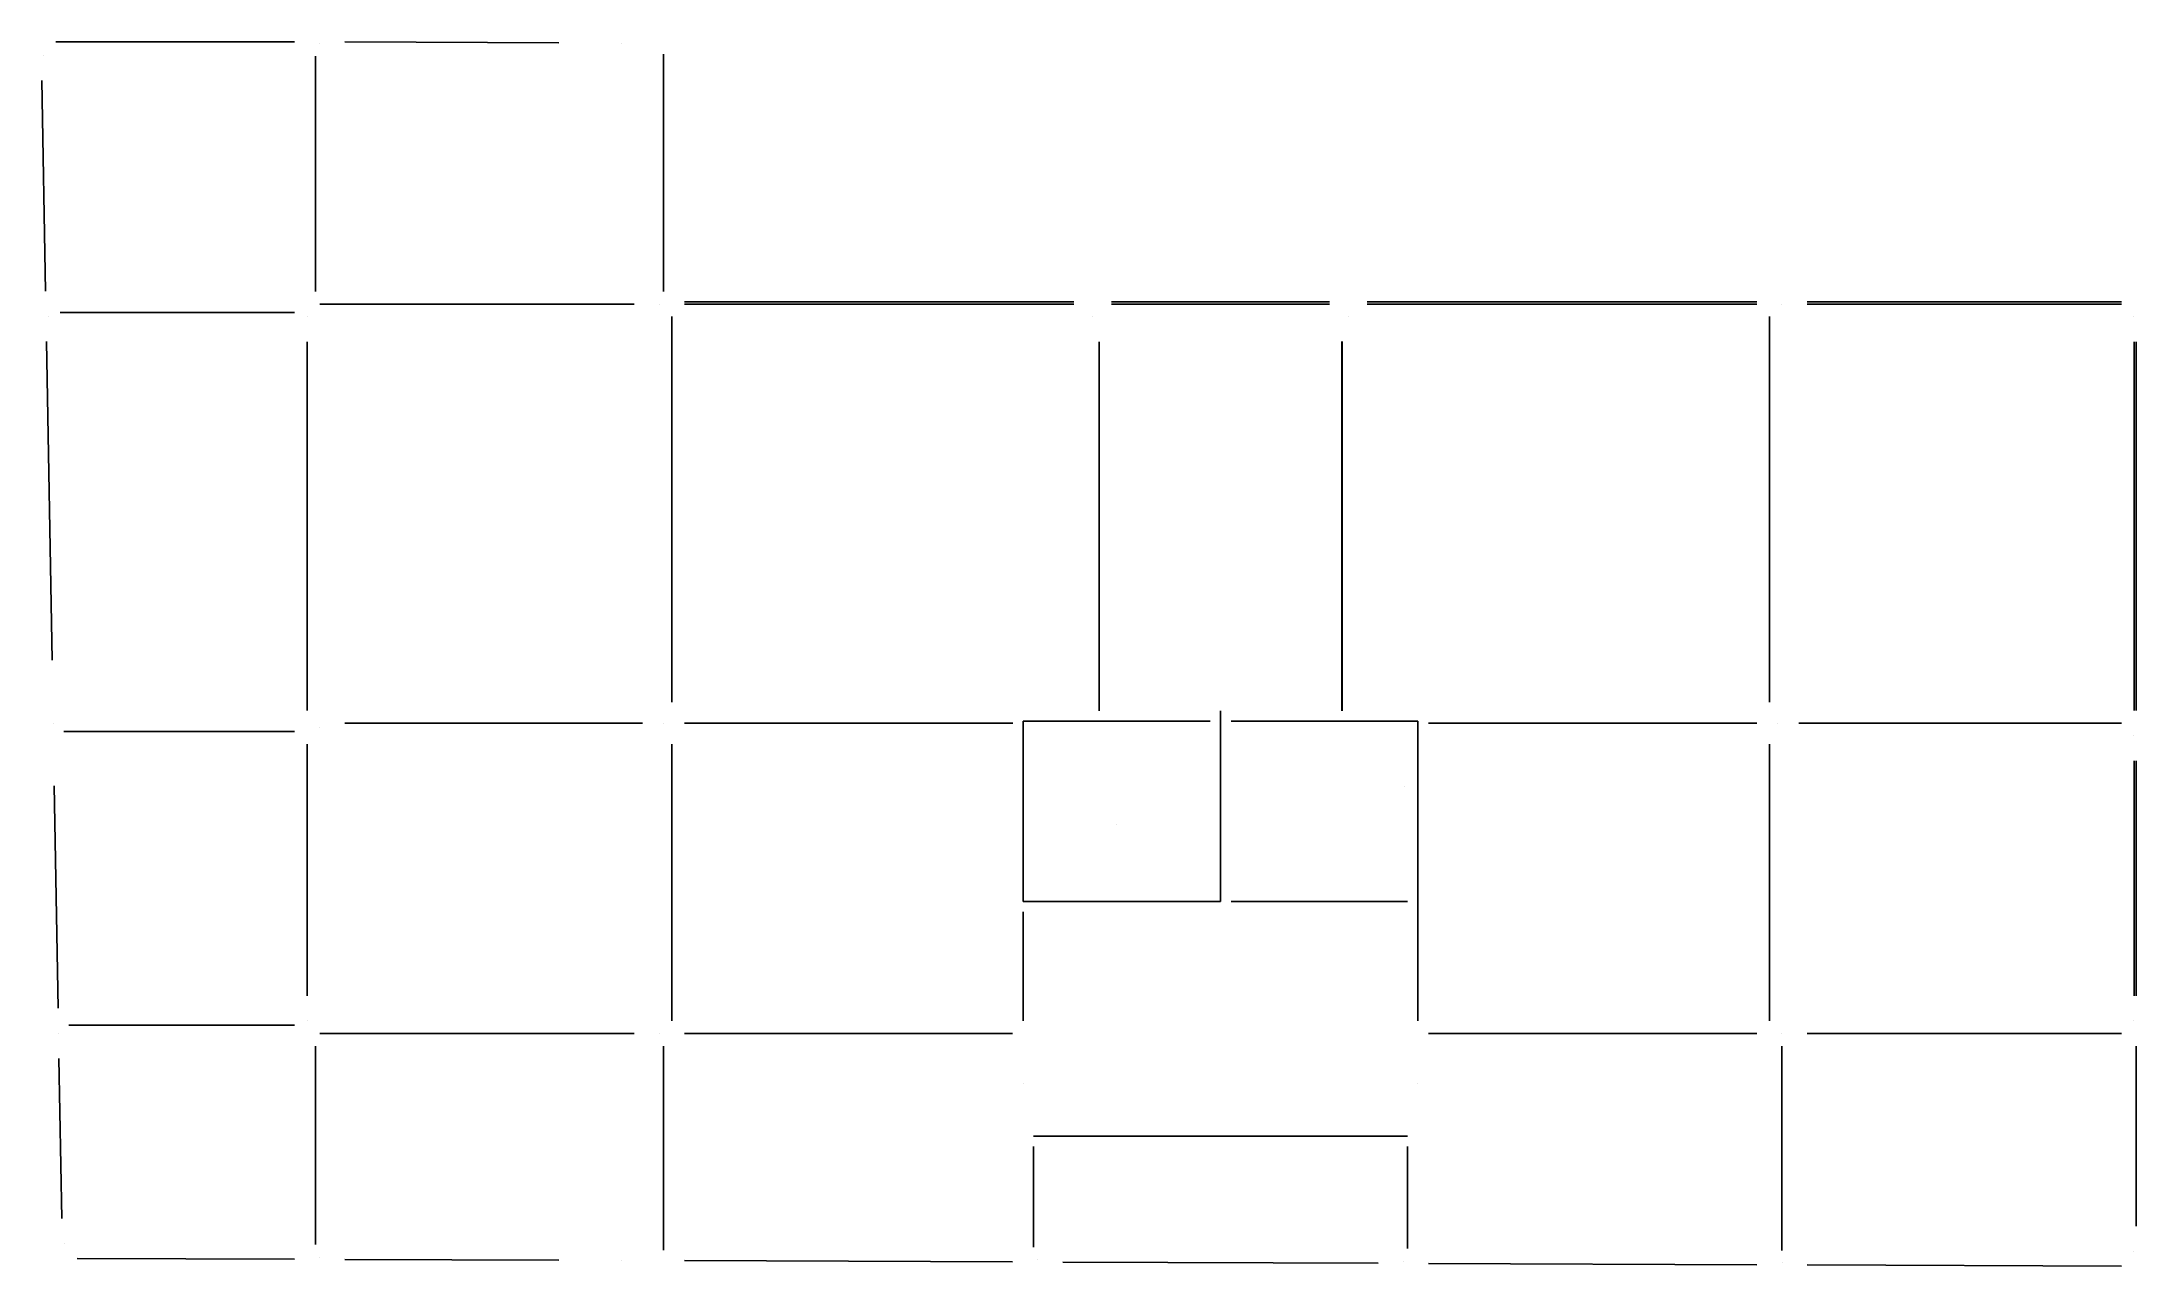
# Model space of a CAD drawing. Header units: metres. Extents: x -3 to 22, y -2.6 to 12.
import ezdxf

# ---------------------------------------------------------------- set-up
doc = ezdxf.new("R2010")
doc.units = ezdxf.units.M
for name, color, linetype in [('KIRISLER', 3, 'Continuous'), ('KOLONLAR', 5, 'Continuous'), ('PERDELER', 1, 'Continuous')]:
    doc.layers.add(name, color=color, linetype=linetype)

msp = doc.modelspace()

# ---------------------------------------------------------------- linework, layer by layer
at = {"layer": 'KIRISLER'}
for p, q in [((-2.848, 11.978, 2.75), (-0.001, 11.978, 2.75)), ((0.249, 9.001, 2.45), (0.249, 11.808, 2.45)), ((0.599, 11.978, 2.75), (3.152, 11.966, 2.75)), ((4.401, 9.001, 2.45), (4.401, 11.833, 2.45)), ((-2.972, 9.003, 2.75), (-3.016, 11.518, 2.75)), ((-2.797, 8.751, 2.45), (-0.001, 8.751, 2.45)), ((0.299, 8.851, 2.75), (4.051, 8.851, 2.75)), ((0.299, 8.851, 5.5), (4.051, 8.851, 5.5)), ((0.299, 8.851, 8.5), (4.051, 8.851, 8.5)), ((0.299, 8.851, 11.5), (4.051, 8.851, 11.5)), ((0.299, 8.851, 14.5), (4.051, 8.851, 14.5)), ((0.299, 8.851, 17.5), (4.051, 8.851, 17.5)), ((0.299, 8.851, 20.5), (4.051, 8.851, 20.5)), ((0.299, 8.851, 23.5), (4.051, 8.851, 23.5)), ((4.651, 8.876, 2.75), (9.3, 8.876, 2.75)), ((4.651, 8.851, 5.5), (9.3, 8.851, 5.5)), ((4.651, 8.851, 8.5), (9.3, 8.851, 8.5)), ((4.651, 8.851, 11.5), (9.3, 8.851, 11.5)), ((4.651, 8.851, 14.5), (9.3, 8.851, 14.5)), ((4.651, 8.851, 17.5), (9.3, 8.851, 17.5)), ((4.651, 8.851, 20.5), (9.3, 8.851, 20.5)), ((4.651, 8.851, 23.5), (9.3, 8.851, 23.5)), ((9.75, 8.876, 2.75), (12.35, 8.876, 2.75)), ((9.75, 8.851, 5.5), (12.35, 8.851, 5.5)), ((9.75, 8.851, 4.22), (12.35, 8.851, 4.22)), ((9.75, 8.851, 8.5), (12.35, 8.851, 8.5)), ((9.75, 8.851, 7), (12.35, 8.851, 7)), ((9.75, 8.851, 11.5), (12.35, 8.851, 11.5)), ((9.75, 8.851, 10), (12.35, 8.851, 10)), ((9.75, 8.851, 14.5), (12.35, 8.851, 14.5)), ((9.75, 8.851, 13), (12.35, 8.851, 13)), ((9.75, 8.851, 17.5), (12.35, 8.851, 17.5)), ((9.75, 8.851, 16), (12.35, 8.851, 16)), ((9.75, 8.851, 20.5), (12.35, 8.851, 20.5)), ((9.75, 8.851, 19), (12.35, 8.851, 19)), ((9.75, 8.851, 23.5), (12.35, 8.851, 23.5)), ((9.75, 8.851, 22), (12.35, 8.851, 22)), ((9.75, 8.851, 26.9), (12.35, 8.851, 26.9)), ((12.8, 8.876, 2.75), (17.449, 8.876, 2.75)), ((12.8, 8.851, 5.5), (17.449, 8.851, 5.5)), ((12.8, 8.851, 8.5), (17.449, 8.851, 8.5)), ((12.8, 8.851, 11.5), (17.449, 8.851, 11.5)), ((12.8, 8.851, 14.5), (17.449, 8.851, 14.5)), ((12.8, 8.851, 17.5), (17.449, 8.851, 17.5)), ((12.8, 8.851, 20.5), (17.449, 8.851, 20.5)), ((12.8, 8.851, 23.5), (17.449, 8.851, 23.5)), ((18.049, 8.876, 2.75), (21.801, 8.876, 2.75)), ((18.049, 8.851, 5.5), (21.801, 8.851, 5.5)), ((18.049, 8.851, 8.5), (21.801, 8.851, 8.5)), ((18.049, 8.851, 11.5), (21.801, 8.851, 11.5)), ((18.049, 8.851, 14.5), (21.801, 8.851, 14.5)), ((18.049, 8.851, 17.5), (21.801, 8.851, 17.5)), ((18.049, 8.851, 20.5), (21.801, 8.851, 20.5)), ((18.049, 8.851, 23.5), (21.801, 8.851, 23.5)), ((4.501, 4.1, 2.75), (4.501, 8.701, 2.75)), ((4.501, 4.1, 5.5), (4.501, 8.701, 5.5)), ((4.501, 4.1, 8.5), (4.501, 8.701, 8.5)), ((4.501, 4.1, 11.5), (4.501, 8.701, 11.5)), ((4.501, 4.1, 14.5), (4.501, 8.701, 14.5)), ((4.501, 4.1, 17.5), (4.501, 8.701, 17.5)), ((4.501, 4.1, 20.5), (4.501, 8.701, 20.5)), ((4.501, 4.1, 23.5), (4.501, 8.701, 23.5)), ((17.599, 4.1, 2.75), (17.599, 8.701, 2.75)), ((17.599, 4.1, 5.5), (17.599, 8.701, 5.5)), ((17.599, 4.1, 8.5), (17.599, 8.701, 8.5)), ((17.599, 4.1, 11.5), (17.599, 8.701, 11.5)), ((17.599, 4.1, 14.5), (17.599, 8.701, 14.5)), ((17.599, 4.1, 17.5), (17.599, 8.701, 17.5)), ((17.599, 4.1, 20.5), (17.599, 8.701, 20.5)), ((17.599, 4.1, 23.5), (17.599, 8.701, 23.5)), ((-2.895, 4.602, 2.75), (-2.962, 8.403, 2.75)), ((0.149, 4.001, 2.75), (0.149, 8.401, 2.75)), ((0.149, 4.001, 5.5), (0.149, 8.401, 5.5)), ((0.149, 4.001, 8.5), (0.149, 8.401, 8.5)), ((0.149, 4.001, 11.5), (0.149, 8.401, 11.5)), ((0.149, 4.001, 14.5), (0.149, 8.401, 14.5)), ((0.149, 4.001, 17.5), (0.149, 8.401, 17.5)), ((0.149, 4.001, 20.5), (0.149, 8.401, 20.5)), ((0.149, 4.001, 23.5), (0.149, 8.401, 23.5)), ((9.6, 4, 2.75), (9.6, 8.401, 2.75)), ((9.6, 4, 5.5), (9.6, 8.401, 5.5)), ((9.6, 4, 8.5), (9.6, 8.401, 8.5)), ((9.6, 4, 11.5), (9.6, 8.401, 11.5)), ((9.6, 4, 14.5), (9.6, 8.401, 14.5)), ((9.6, 4, 17.5), (9.6, 8.401, 17.5)), ((9.6, 4, 20.5), (9.6, 8.401, 20.5)), ((9.6, 4, 23.5), (9.6, 8.401, 23.5)), ((9.601, 4, 26.9), (9.601, 8.401, 26.9)), ((12.499, 4, 26.9), (12.499, 8.404, 26.9)), ((12.5, 4, 2.75), (12.5, 8.404, 2.75)), ((12.5, 4, 5.5), (12.5, 8.404, 5.5)), ((12.5, 4, 8.5), (12.5, 8.404, 8.5)), ((12.5, 4, 11.5), (12.5, 8.404, 11.5)), ((12.5, 4, 14.5), (12.5, 8.404, 14.5)), ((12.5, 4, 17.5), (12.5, 8.404, 17.5)), ((12.5, 4, 20.5), (12.5, 8.404, 20.5)), ((12.5, 4, 23.5), (12.5, 8.404, 23.5)), ((21.951, 4.001, 5.5), (21.951, 8.401, 5.5)), ((21.951, 4.001, 8.5), (21.951, 8.401, 8.5)), ((21.951, 4.001, 11.5), (21.951, 8.401, 11.5)), ((21.951, 4.001, 14.5), (21.951, 8.401, 14.5)), ((21.951, 4.001, 17.5), (21.951, 8.401, 17.5)), ((21.951, 4.001, 20.5), (21.951, 8.401, 20.5)), ((21.951, 4.001, 23.5), (21.951, 8.401, 23.5)), ((21.976, 4.001, 2.75), (21.976, 8.401, 2.75)), ((-2.755, 3.751, 2.45), (-0.001, 3.751, 2.45)), ((0.599, 3.851, 2.75), (4.151, 3.851, 2.75)), ((0.599, 3.851, 5.5), (4.151, 3.851, 5.5)), ((0.599, 3.851, 8.5), (4.151, 3.851, 8.5)), ((0.599, 3.851, 11.5), (4.151, 3.851, 11.5)), ((0.599, 3.851, 14.5), (4.151, 3.851, 14.5)), ((0.599, 3.851, 17.5), (4.151, 3.851, 17.5)), ((0.599, 3.851, 20.5), (4.151, 3.851, 20.5)), ((0.599, 3.851, 23.5), (4.151, 3.851, 23.5)), ((4.651, 3.851, 2.75), (8.57, 3.851, 2.75)), ((4.651, 3.851, 5.5), (8.57, 3.851, 5.5)), ((4.651, 3.851, 8.5), (8.57, 3.851, 8.5)), ((4.651, 3.851, 11.5), (8.57, 3.851, 11.5)), ((4.651, 3.851, 14.5), (8.57, 3.851, 14.5)), ((4.651, 3.851, 17.5), (8.57, 3.851, 17.5)), ((4.651, 3.851, 20.5), (8.57, 3.851, 20.5)), ((4.651, 3.851, 23.5), (8.57, 3.851, 23.5)), ((9.75, 3.876, 2.75), (10.925, 3.876, 2.75)), ((9.75, 3.876, 5.5), (10.925, 3.876, 5.5)), ((9.75, 3.876, 8.5), (10.925, 3.876, 8.5)), ((9.75, 3.876, 11.5), (10.925, 3.876, 11.5)), ((9.75, 3.876, 14.5), (10.925, 3.876, 14.5)), ((9.75, 3.876, 17.5), (10.925, 3.876, 17.5)), ((9.75, 3.876, 20.5), (10.925, 3.876, 20.5)), ((9.75, 3.876, 23.5), (10.925, 3.876, 23.5)), ((9.75, 3.876, 27.5), (10.925, 3.876, 27.5)), ((11.175, 3.876, 2.75), (12.35, 3.876, 2.75)), ((11.175, 3.876, 5.5), (12.35, 3.876, 5.5)), ((11.175, 3.876, 8.5), (12.35, 3.876, 8.5)), ((11.175, 3.876, 11.5), (12.35, 3.876, 11.5)), ((11.175, 3.876, 14.5), (12.35, 3.876, 14.5)), ((11.175, 3.876, 17.5), (12.35, 3.876, 17.5)), ((11.175, 3.876, 20.5), (12.35, 3.876, 20.5)), ((11.175, 3.876, 23.5), (12.35, 3.876, 23.5)), ((11.175, 3.876, 26.9), (12.35, 3.876, 26.9)), ((13.53, 3.851, 2.75), (17.449, 3.851, 2.75)), ((13.53, 3.851, 5.5), (17.449, 3.851, 5.5)), ((13.53, 3.851, 8.5), (17.449, 3.851, 8.5)), ((13.53, 3.851, 11.5), (17.449, 3.851, 11.5)), ((13.53, 3.851, 14.5), (17.449, 3.851, 14.5)), ((13.53, 3.851, 17.5), (17.449, 3.851, 17.5)), ((13.53, 3.851, 20.5), (17.449, 3.851, 20.5)), ((13.53, 3.851, 23.5), (17.449, 3.851, 23.5)), ((17.949, 3.851, 2.75), (21.801, 3.851, 2.75)), ((17.949, 3.851, 5.5), (21.801, 3.851, 5.5)), ((17.949, 3.851, 8.5), (21.801, 3.851, 8.5)), ((17.949, 3.851, 11.5), (21.801, 3.851, 11.5)), ((17.949, 3.851, 14.5), (21.801, 3.851, 14.5)), ((17.949, 3.851, 17.5), (21.801, 3.851, 17.5)), ((17.949, 3.851, 20.5), (21.801, 3.851, 20.5)), ((17.949, 3.851, 23.5), (21.801, 3.851, 23.5)), ((0.149, 0.599, 2.75), (0.149, 3.601, 2.75)), ((0.149, 0.599, 5.5), (0.149, 3.601, 5.5)), ((0.149, 0.599, 8.5), (0.149, 3.601, 8.5)), ((0.149, 0.599, 11.5), (0.149, 3.601, 11.5)), ((0.149, 0.599, 14.5), (0.149, 3.601, 14.5)), ((0.149, 0.599, 17.5), (0.149, 3.601, 17.5)), ((0.149, 0.599, 20.5), (0.149, 3.601, 20.5)), ((0.149, 0.599, 23.5), (0.149, 3.601, 23.5)), ((4.501, 0.299, 2.75), (4.501, 3.6, 2.75)), ((4.501, 0.299, 5.5), (4.501, 3.6, 5.5)), ((4.501, 0.299, 8.5), (4.501, 3.6, 8.5)), ((4.501, 0.299, 11.5), (4.501, 3.6, 11.5)), ((4.501, 0.299, 14.5), (4.501, 3.6, 14.5)), ((4.501, 0.299, 17.5), (4.501, 3.6, 17.5)), ((4.501, 0.299, 20.5), (4.501, 3.6, 20.5)), ((4.501, 0.299, 23.5), (4.501, 3.6, 23.5)), ((17.599, 0.299, 2.75), (17.599, 3.6, 2.75)), ((17.599, 0.299, 5.5), (17.599, 3.6, 5.5)), ((17.599, 0.299, 8.5), (17.599, 3.6, 8.5)), ((17.599, 0.299, 11.5), (17.599, 3.6, 11.5)), ((17.599, 0.299, 14.5), (17.599, 3.6, 14.5)), ((17.599, 0.299, 17.5), (17.599, 3.6, 17.5)), ((17.599, 0.299, 20.5), (17.599, 3.6, 20.5)), ((17.599, 0.299, 23.5), (17.599, 3.6, 23.5)), ((21.951, 0.599, 5.5), (21.951, 3.401, 5.5)), ((21.951, 0.599, 8.5), (21.951, 3.401, 8.5)), ((21.951, 0.599, 11.5), (21.951, 3.401, 11.5)), ((21.951, 0.599, 14.5), (21.951, 3.401, 14.5)), ((21.951, 0.599, 17.5), (21.951, 3.401, 17.5)), ((21.951, 0.599, 20.5), (21.951, 3.401, 20.5)), ((21.951, 0.599, 23.5), (21.951, 3.401, 23.5)), ((21.976, 0.599, 2.75), (21.976, 3.401, 2.75)), ((-2.823, 0.453, 2.75), (-2.869, 3.102, 2.75)), ((8.694, 0.3, 2.75), (8.694, 1.6, 2.75)), ((8.694, 0.3, 5.5), (8.694, 1.6, 5.5)), ((8.694, 0.3, 8.5), (8.694, 1.6, 8.5)), ((8.694, 0.3, 11.5), (8.694, 1.6, 11.5)), ((8.694, 0.3, 14.5), (8.694, 1.6, 14.5)), ((8.694, 0.3, 17.5), (8.694, 1.6, 17.5)), ((8.694, 0.3, 20.5), (8.694, 1.6, 20.5)), ((8.694, 0.3, 23.5), (8.694, 1.6, 23.5)), ((8.694, 0.3, 26.9), (8.694, 1.6, 26.9)), ((11.175, 1.724, 2.75), (13.28, 1.724, 2.75)), ((11.175, 1.724, 5.5), (13.28, 1.724, 5.5)), ((11.175, 1.724, 8.5), (13.28, 1.724, 8.5)), ((11.175, 1.724, 11.5), (13.28, 1.724, 11.5)), ((11.175, 1.724, 14.5), (13.28, 1.724, 14.5)), ((11.175, 1.724, 17.5), (13.28, 1.724, 17.5)), ((11.175, 1.724, 20.5), (13.28, 1.724, 20.5)), ((11.175, 1.724, 23.5), (13.28, 1.724, 23.5)), ((11.175, 1.724, 26.9), (13.28, 1.724, 26.9)), ((13.406, 0.3, 2.75), (13.406, 1.6, 2.75)), ((13.406, 0.3, 5.5), (13.406, 1.6, 5.5)), ((13.406, 0.3, 8.5), (13.406, 1.6, 8.5)), ((13.406, 0.3, 11.5), (13.406, 1.6, 11.5)), ((13.406, 0.3, 14.5), (13.406, 1.6, 14.5)), ((13.406, 0.3, 17.5), (13.406, 1.6, 17.5)), ((13.406, 0.3, 20.5), (13.406, 1.6, 20.5)), ((13.406, 0.3, 23.5), (13.406, 1.6, 23.5)), ((13.406, 0.3, 26.9), (13.406, 1.6, 26.9)), ((-2.694, 0.249, 2.45), (-0.001, 0.249, 2.45)), ((0.299, 0.149, 2.75), (4.051, 0.149, 2.75)), ((0.299, 0.149, 5.5), (4.051, 0.149, 5.5)), ((0.299, 0.149, 8.5), (4.051, 0.149, 8.5)), ((0.299, 0.149, 11.5), (4.051, 0.149, 11.5)), ((0.299, 0.149, 14.5), (4.051, 0.149, 14.5)), ((0.299, 0.149, 17.5), (4.051, 0.149, 17.5)), ((0.299, 0.149, 20.5), (4.051, 0.149, 20.5)), ((0.299, 0.149, 23.5), (4.051, 0.149, 23.5)), ((4.651, 0.149, 2.75), (8.569, 0.149, 2.75)), ((4.651, 0.149, 5.5), (8.569, 0.149, 5.5)), ((4.651, 0.149, 8.5), (8.569, 0.149, 8.5)), ((4.651, 0.149, 11.5), (8.569, 0.149, 11.5)), ((4.651, 0.149, 14.5), (8.569, 0.149, 14.5)), ((4.651, 0.149, 17.5), (8.569, 0.149, 17.5)), ((4.651, 0.149, 20.5), (8.569, 0.149, 20.5)), ((4.651, 0.149, 23.5), (8.569, 0.149, 23.5)), ((13.531, 0.149, 2.75), (17.449, 0.149, 2.75)), ((13.531, 0.149, 5.5), (17.449, 0.149, 5.5)), ((13.531, 0.149, 8.5), (17.449, 0.149, 8.5)), ((13.531, 0.149, 11.5), (17.449, 0.149, 11.5)), ((13.531, 0.149, 14.5), (17.449, 0.149, 14.5)), ((13.531, 0.149, 17.5), (17.449, 0.149, 17.5)), ((13.531, 0.149, 20.5), (17.449, 0.149, 20.5)), ((13.531, 0.149, 23.5), (17.449, 0.149, 23.5)), ((18.049, 0.149, 2.75), (21.801, 0.149, 2.75)), ((18.049, 0.149, 5.5), (21.801, 0.149, 5.5)), ((18.049, 0.149, 8.5), (21.801, 0.149, 8.5)), ((18.049, 0.149, 11.5), (21.801, 0.149, 11.5)), ((18.049, 0.149, 14.5), (21.801, 0.149, 14.5)), ((18.049, 0.149, 17.5), (21.801, 0.149, 17.5)), ((18.049, 0.149, 20.5), (21.801, 0.149, 20.5)), ((18.049, 0.149, 23.5), (21.801, 0.149, 23.5)), ((-2.779, -2.057, 2.75), (-2.812, -0.147, 2.75)), ((0.249, -2.369, 2.45), (0.249, -0.001, 2.45)), ((4.401, -2.434, 2.45), (4.401, -0.001, 2.45)), ((17.749, -2.438, 2.45), (17.749, -0.001, 2.45)), ((21.976, -2.15, 2.75), (21.976, -0.001, 2.75)), ((8.819, -1.076, 2.75), (13.281, -1.076, 2.75)), ((8.819, -1.076, 5.5), (13.281, -1.076, 5.5)), ((8.819, -1.076, 8.5), (13.281, -1.076, 8.5)), ((8.819, -1.076, 11.5), (13.281, -1.076, 11.5)), ((8.819, -1.076, 14.5), (13.281, -1.076, 14.5)), ((8.819, -1.076, 17.5), (13.281, -1.076, 17.5)), ((8.819, -1.076, 20.5), (13.281, -1.076, 20.5)), ((8.819, -1.076, 23.5), (13.281, -1.076, 23.5)), ((8.819, -1.076, 26.9), (13.281, -1.076, 26.9)), ((8.819, -2.4, 2.45), (8.819, -1.2, 2.45)), ((13.281, -2.417, 2.45), (13.281, -1.2, 2.45)), ((-2.595, -2.533, 2.75), (-0.001, -2.543, 2.75)), ((0.599, -2.545, 2.75), (3.152, -2.555, 2.75)), ((4.652, -2.56, 2.75), (8.569, -2.575, 2.75)), ((9.169, -2.577, 2.75), (12.931, -2.592, 2.75)), ((13.531, -2.594, 2.75), (17.45, -2.609, 2.75)), ((18.05, -2.611, 2.75), (21.802, -2.625, 2.75))]:
    msp.add_line(p, q, dxfattribs=at)
at = {"layer": 'KOLONLAR'}
for p, q in [((-2.995, 11.819), (-2.995, 11.819, 2.75)), ((0.3, 11.958), (0.3, 11.958, 2.75)), ((3.9, 11.958), (3.9, 11.958, 2.75)), ((4.35, 8.85), (4.35, 8.85, 2.75)), ((4.35, 8.85, 2.75), (4.35, 8.85, 5.5)), ((4.35, 8.85, 5.5), (4.35, 8.85, 8.5)), ((4.35, 8.85, 8.5), (4.35, 8.85, 11.5)), ((4.35, 8.85, 11.5), (4.35, 8.85, 14.5)), ((4.35, 8.85, 14.5), (4.35, 8.85, 17.5)), ((4.35, 8.85, 17.5), (4.35, 8.85, 20.5)), ((4.35, 8.85, 20.5), (4.35, 8.85, 23.5)), ((17.75, 8.85), (17.75, 8.85, 2.75)), ((17.75, 8.85, 2.75), (17.75, 8.85, 5.5)), ((17.75, 8.85, 5.5), (17.75, 8.85, 8.5)), ((17.75, 8.85, 8.5), (17.75, 8.85, 11.5)), ((17.75, 8.85, 11.5), (17.75, 8.85, 14.5)), ((17.75, 8.85, 14.5), (17.75, 8.85, 17.5)), ((17.75, 8.85, 17.5), (17.75, 8.85, 20.5)), ((17.75, 8.85, 20.5), (17.75, 8.85, 23.5)), ((-2.941, 8.703), (-2.941, 8.703, 2.75)), ((0.15, 8.7), (0.15, 8.7, 2.75)), ((0.15, 8.7, 2.75), (0.15, 8.7, 5.5)), ((0.15, 8.7, 5.5), (0.15, 8.7, 8.5)), ((0.15, 8.7, 8.5), (0.15, 8.7, 11.5)), ((0.15, 8.7, 11.5), (0.15, 8.7, 14.5)), ((0.15, 8.7, 14.5), (0.15, 8.7, 17.5)), ((0.15, 8.7, 17.5), (0.15, 8.7, 20.5)), ((0.15, 8.7, 20.5), (0.15, 8.7, 23.5)), ((9.525, 8.7), (9.525, 8.7, 2.75)), ((9.525, 8.7, 2.75), (9.525, 8.7, 5.5)), ((9.525, 8.7, 5.5), (9.525, 8.7, 8.5)), ((9.525, 8.7, 8.5), (9.525, 8.7, 11.5)), ((9.525, 8.7, 11.5), (9.525, 8.7, 14.5)), ((9.525, 8.7, 14.5), (9.525, 8.7, 17.5)), ((9.525, 8.7, 17.5), (9.525, 8.7, 20.5)), ((9.525, 8.7, 20.5), (9.525, 8.7, 23.5)), ((9.525, 8.7, 23.5), (9.525, 8.7, 26.9)), ((12.575, 8.704), (12.575, 8.704, 2.75)), ((12.575, 8.704, 2.75), (12.575, 8.704, 5.5)), ((12.575, 8.704, 5.5), (12.575, 8.704, 8.5)), ((12.575, 8.704, 8.5), (12.575, 8.704, 11.5)), ((12.575, 8.704, 11.5), (12.575, 8.704, 14.5)), ((12.575, 8.704, 14.5), (12.575, 8.704, 17.5)), ((12.575, 8.704, 17.5), (12.575, 8.704, 20.5)), ((12.575, 8.704, 20.5), (12.575, 8.704, 23.5)), ((12.575, 8.704, 23.5), (12.575, 8.704, 26.9)), ((21.95, 8.7), (21.95, 8.7, 2.75)), ((21.95, 8.7, 2.75), (21.95, 8.7, 5.5)), ((21.95, 8.7, 5.5), (21.95, 8.7, 8.5)), ((21.95, 8.7, 8.5), (21.95, 8.7, 11.5)), ((21.95, 8.7, 11.5), (21.95, 8.7, 14.5)), ((21.95, 8.7, 14.5), (21.95, 8.7, 17.5)), ((21.95, 8.7, 17.5), (21.95, 8.7, 20.5)), ((21.95, 8.7, 20.5), (21.95, 8.7, 23.5)), ((-2.881, 3.852), (-2.881, 3.852, 2.75)), ((0.3, 3.8), (0.3, 3.8, 2.75)), ((0.3, 3.8, 2.75), (0.3, 3.8, 5.5)), ((0.3, 3.8, 5.5), (0.3, 3.8, 8.5)), ((0.3, 3.8, 8.5), (0.3, 3.8, 11.5)), ((0.3, 3.8, 11.5), (0.3, 3.8, 14.5)), ((0.3, 3.8, 14.5), (0.3, 3.8, 17.5)), ((0.3, 3.8, 17.5), (0.3, 3.8, 20.5)), ((0.3, 3.8, 20.5), (0.3, 3.8, 23.5)), ((4.4, 3.85), (4.4, 3.85, 2.75)), ((4.4, 3.85, 2.75), (4.4, 3.85, 5.5)), ((4.4, 3.85, 5.5), (4.4, 3.85, 8.5)), ((4.4, 3.85, 8.5), (4.4, 3.85, 11.5)), ((4.4, 3.85, 11.5), (4.4, 3.85, 14.5)), ((4.4, 3.85, 14.5), (4.4, 3.85, 17.5)), ((4.4, 3.85, 17.5), (4.4, 3.85, 20.5)), ((4.4, 3.85, 20.5), (4.4, 3.85, 23.5)), ((17.7, 3.85), (17.7, 3.85, 2.75)), ((17.7, 3.85, 2.75), (17.7, 3.85, 5.5)), ((17.7, 3.85, 5.5), (17.7, 3.85, 8.5)), ((17.7, 3.85, 8.5), (17.7, 3.85, 11.5)), ((17.7, 3.85, 11.5), (17.7, 3.85, 14.5)), ((17.7, 3.85, 14.5), (17.7, 3.85, 17.5)), ((17.7, 3.85, 17.5), (17.7, 3.85, 20.5)), ((17.7, 3.85, 20.5), (17.7, 3.85, 23.5)), ((21.95, 3.7), (21.95, 3.7, 2.75)), ((21.95, 3.7, 2.75), (21.95, 3.7, 5.5)), ((21.95, 3.7, 5.5), (21.95, 3.7, 8.5)), ((21.95, 3.7, 8.5), (21.95, 3.7, 11.5)), ((21.95, 3.7, 11.5), (21.95, 3.7, 14.5)), ((21.95, 3.7, 14.5), (21.95, 3.7, 17.5)), ((21.95, 3.7, 17.5), (21.95, 3.7, 20.5)), ((21.95, 3.7, 20.5), (21.95, 3.7, 23.5)), ((13.241, 3.1), (13.241, 3.1, 2.75)), ((13.241, 3.1, 2.75), (13.241, 3.1, 5.5)), ((13.241, 3.1, 5.5), (13.241, 3.1, 8.5)), ((13.241, 3.1, 8.5), (13.241, 3.1, 11.5)), ((13.241, 3.1, 11.5), (13.241, 3.1, 14.5)), ((13.241, 3.1, 14.5), (13.241, 3.1, 17.5)), ((13.241, 3.1, 17.5), (13.241, 3.1, 20.5)), ((13.241, 3.1, 20.5), (13.241, 3.1, 23.5)), ((13.241, 3.1, 23.5), (13.241, 3.1, 26.9)), ((9.803, 2.639), (9.803, 2.639, 2.75)), ((9.803, 2.639, 2.75), (9.803, 2.639, 5.5)), ((9.803, 2.639, 5.5), (9.803, 2.639, 8.5)), ((9.803, 2.639, 8.5), (9.803, 2.639, 11.5)), ((9.803, 2.639, 11.5), (9.803, 2.639, 14.5)), ((9.803, 2.639, 14.5), (9.803, 2.639, 17.5)), ((9.803, 2.639, 17.5), (9.803, 2.639, 20.5)), ((9.803, 2.639, 20.5), (9.803, 2.639, 23.5)), ((9.803, 2.639, 23.5), (9.803, 2.639, 27.5)), ((0.15, 0.3), (0.15, 0.3, 2.75)), ((0.15, 0.3, 2.75), (0.15, 0.3, 5.5)), ((0.15, 0.3, 5.5), (0.15, 0.3, 8.5)), ((0.15, 0.3, 8.5), (0.15, 0.3, 11.5)), ((0.15, 0.3, 11.5), (0.15, 0.3, 14.5)), ((0.15, 0.3, 14.5), (0.15, 0.3, 17.5)), ((0.15, 0.3, 17.5), (0.15, 0.3, 20.5)), ((0.15, 0.3, 20.5), (0.15, 0.3, 23.5)), ((21.95, 0.3), (21.95, 0.3, 2.75)), ((21.95, 0.3, 2.75), (21.95, 0.3, 5.5)), ((21.95, 0.3, 5.5), (21.95, 0.3, 8.5)), ((21.95, 0.3, 8.5), (21.95, 0.3, 11.5)), ((21.95, 0.3, 11.5), (21.95, 0.3, 14.5)), ((21.95, 0.3, 14.5), (21.95, 0.3, 17.5)), ((21.95, 0.3, 17.5), (21.95, 0.3, 20.5)), ((21.95, 0.3, 20.5), (21.95, 0.3, 23.5)), ((-2.817, 0.153), (-2.817, 0.153, 2.75)), ((4.35, 0.15), (4.35, 0.15, 2.75)), ((4.35, 0.15, 2.75), (4.35, 0.15, 5.5)), ((4.35, 0.15, 5.5), (4.35, 0.15, 8.5)), ((4.35, 0.15, 8.5), (4.35, 0.15, 11.5)), ((4.35, 0.15, 11.5), (4.35, 0.15, 14.5)), ((4.35, 0.15, 14.5), (4.35, 0.15, 17.5)), ((4.35, 0.15, 17.5), (4.35, 0.15, 20.5)), ((4.35, 0.15, 20.5), (4.35, 0.15, 23.5)), ((17.75, 0.15), (17.75, 0.15, 2.75)), ((17.75, 0.15, 2.75), (17.75, 0.15, 5.5)), ((17.75, 0.15, 5.5), (17.75, 0.15, 8.5)), ((17.75, 0.15, 8.5), (17.75, 0.15, 11.5)), ((17.75, 0.15, 11.5), (17.75, 0.15, 14.5)), ((17.75, 0.15, 14.5), (17.75, 0.15, 17.5)), ((17.75, 0.15, 17.5), (17.75, 0.15, 20.5)), ((17.75, 0.15, 20.5), (17.75, 0.15, 23.5)), ((8.695, -0.45), (8.695, -0.45, 2.75)), ((8.695, -0.45, 2.75), (8.695, -0.45, 5.5)), ((8.695, -0.45, 5.5), (8.695, -0.45, 8.5)), ((8.695, -0.45, 8.5), (8.695, -0.45, 11.5)), ((8.695, -0.45, 11.5), (8.695, -0.45, 14.5)), ((8.695, -0.45, 14.5), (8.695, -0.45, 17.5)), ((8.695, -0.45, 17.5), (8.695, -0.45, 20.5)), ((8.695, -0.45, 20.5), (8.695, -0.45, 23.5)), ((8.695, -0.45, 23.5), (8.695, -0.45, 26.9)), ((13.405, -0.45), (13.405, -0.45, 2.75)), ((13.405, -0.45, 2.75), (13.405, -0.45, 5.5)), ((13.405, -0.45, 5.5), (13.405, -0.45, 8.5)), ((13.405, -0.45, 8.5), (13.405, -0.45, 11.5)), ((13.405, -0.45, 11.5), (13.405, -0.45, 14.5)), ((13.405, -0.45, 14.5), (13.405, -0.45, 17.5)), ((13.405, -0.45, 17.5), (13.405, -0.45, 20.5)), ((13.405, -0.45, 20.5), (13.405, -0.45, 23.5)), ((13.405, -0.45, 23.5), (13.405, -0.45, 26.9)), ((-2.748, -2.357), (-2.748, -2.357, 2.75)), ((21.95, -2.45), (21.95, -2.45, 2.75)), ((0.301, -2.518), (0.301, -2.518, 2.75)), ((3.9, -2.557), (3.9, -2.557, 2.75)), ((8.87, -2.551), (8.87, -2.551, 2.75)), ((13.23, -2.566), (13.23, -2.566, 2.75)), ((17.751, -2.588), (17.751, -2.588, 2.75))]:
    msp.add_line(p, q, dxfattribs=at)
at = {"layer": 'PERDELER'}
for p, q in [((11.05, 4, 2.75), (11.05, 3.242, 2.75)), ((11.05, 4, 5.5), (11.05, 3.242, 5.5)), ((11.05, 4, 8.5), (11.05, 3.242, 8.5)), ((11.05, 4, 11.5), (11.05, 3.242, 11.5)), ((11.05, 4, 14.5), (11.05, 3.242, 14.5)), ((11.05, 4, 17.5), (11.05, 3.242, 17.5)), ((11.05, 4, 20.5), (11.05, 3.242, 20.5)), ((11.05, 4, 23.5), (11.05, 3.242, 23.5)), ((11.05, 4, 27.5), (11.05, 3.242, 27.5)), ((8.695, 3.158, 2.75), (8.695, 3.875, 2.75)), ((8.695, 3.875, 2.75), (9.223, 3.875, 2.75)), ((8.695, 3.158, 5.5), (8.695, 3.875, 5.5)), ((8.695, 3.875, 5.5), (9.223, 3.875, 5.5)), ((8.695, 3.158, 8.5), (8.695, 3.875, 8.5)), ((8.695, 3.875, 8.5), (9.223, 3.875, 8.5)), ((8.695, 3.158, 11.5), (8.695, 3.875, 11.5)), ((8.695, 3.875, 11.5), (9.223, 3.875, 11.5)), ((8.695, 3.158, 14.5), (8.695, 3.875, 14.5)), ((8.695, 3.875, 14.5), (9.223, 3.875, 14.5)), ((8.695, 3.158, 17.5), (8.695, 3.875, 17.5)), ((8.695, 3.875, 17.5), (9.223, 3.875, 17.5)), ((8.695, 3.158, 20.5), (8.695, 3.875, 20.5)), ((8.695, 3.875, 20.5), (9.223, 3.875, 20.5)), ((8.695, 3.158, 23.5), (8.695, 3.875, 23.5)), ((8.695, 3.875, 23.5), (9.223, 3.875, 23.5)), ((8.695, 3.158, 27.5), (8.695, 3.875, 27.5)), ((8.695, 3.875, 27.5), (9.223, 3.875, 27.5)), ((9.223, 3.875, 2.75), (9.75, 3.875, 2.75)), ((9.223, 3.875, 5.5), (9.75, 3.875, 5.5)), ((9.223, 3.875, 8.5), (9.75, 3.875, 8.5)), ((9.223, 3.875, 11.5), (9.75, 3.875, 11.5)), ((9.223, 3.875, 14.5), (9.75, 3.875, 14.5)), ((9.223, 3.875, 17.5), (9.75, 3.875, 17.5)), ((9.223, 3.875, 20.5), (9.75, 3.875, 20.5)), ((9.223, 3.875, 23.5), (9.75, 3.875, 23.5)), ((9.223, 3.875, 27.5), (9.75, 3.875, 27.5)), ((12.35, 3.875, 2.75), (12.878, 3.875, 2.75)), ((12.35, 3.875, 5.5), (12.878, 3.875, 5.5)), ((12.35, 3.875, 8.5), (12.878, 3.875, 8.5)), ((12.35, 3.875, 11.5), (12.878, 3.875, 11.5)), ((12.35, 3.875, 14.5), (12.878, 3.875, 14.5)), ((12.35, 3.875, 17.5), (12.878, 3.875, 17.5)), ((12.35, 3.875, 20.5), (12.878, 3.875, 20.5)), ((12.35, 3.875, 23.5), (12.878, 3.875, 23.5)), ((12.35, 3.875, 26.9), (12.878, 3.875, 26.9)), ((12.878, 3.875, 2.75), (13.405, 3.875, 2.75)), ((12.878, 3.875, 5.5), (13.405, 3.875, 5.5)), ((12.878, 3.875, 8.5), (13.405, 3.875, 8.5)), ((12.878, 3.875, 11.5), (13.405, 3.875, 11.5)), ((12.878, 3.875, 14.5), (13.405, 3.875, 14.5)), ((12.878, 3.875, 17.5), (13.405, 3.875, 17.5)), ((12.878, 3.875, 20.5), (13.405, 3.875, 20.5)), ((12.878, 3.875, 23.5), (13.405, 3.875, 23.5)), ((12.878, 3.875, 26.9), (13.405, 3.875, 26.9)), ((13.405, 3.875, 2.75), (13.405, 3.117, 2.75)), ((13.405, 3.875, 5.5), (13.405, 3.117, 5.5)), ((13.405, 3.875, 8.5), (13.405, 3.117, 8.5)), ((13.405, 3.875, 11.5), (13.405, 3.117, 11.5)), ((13.405, 3.875, 14.5), (13.405, 3.117, 14.5)), ((13.405, 3.875, 17.5), (13.405, 3.117, 17.5)), ((13.405, 3.875, 20.5), (13.405, 3.117, 20.5)), ((13.405, 3.875, 23.5), (13.405, 3.117, 23.5)), ((13.405, 3.875, 26.9), (13.405, 3.117, 26.9)), ((8.695, 2.442, 2.75), (8.695, 3.158, 2.75)), ((8.695, 2.442, 5.5), (8.695, 3.158, 5.5)), ((8.695, 2.442, 8.5), (8.695, 3.158, 8.5)), ((8.695, 2.442, 11.5), (8.695, 3.158, 11.5)), ((8.695, 2.442, 14.5), (8.695, 3.158, 14.5)), ((8.695, 2.442, 17.5), (8.695, 3.158, 17.5)), ((8.695, 2.442, 20.5), (8.695, 3.158, 20.5)), ((8.695, 2.442, 23.5), (8.695, 3.158, 23.5)), ((8.695, 2.442, 27.5), (8.695, 3.158, 27.5)), ((11.05, 3.242, 2.75), (11.05, 2.483, 2.75)), ((11.05, 3.242, 5.5), (11.05, 2.483, 5.5)), ((11.05, 3.242, 8.5), (11.05, 2.483, 8.5)), ((11.05, 3.242, 11.5), (11.05, 2.483, 11.5)), ((11.05, 3.242, 14.5), (11.05, 2.483, 14.5)), ((11.05, 3.242, 17.5), (11.05, 2.483, 17.5)), ((11.05, 3.242, 20.5), (11.05, 2.483, 20.5)), ((11.05, 3.242, 23.5), (11.05, 2.483, 23.5)), ((11.05, 3.242, 27.5), (11.05, 2.483, 27.5)), ((13.405, 3.117, 2.75), (13.405, 2.358, 2.75)), ((13.405, 3.117, 5.5), (13.405, 2.358, 5.5)), ((13.405, 3.117, 8.5), (13.405, 2.358, 8.5)), ((13.405, 3.117, 11.5), (13.405, 2.358, 11.5)), ((13.405, 3.117, 14.5), (13.405, 2.358, 14.5)), ((13.405, 3.117, 17.5), (13.405, 2.358, 17.5)), ((13.405, 3.117, 20.5), (13.405, 2.358, 20.5)), ((13.405, 3.117, 23.5), (13.405, 2.358, 23.5)), ((13.405, 3.117, 26.9), (13.405, 2.358, 26.9)), ((8.695, 1.725, 2.75), (8.695, 2.442, 2.75)), ((8.695, 1.725, 5.5), (8.695, 2.442, 5.5)), ((8.695, 1.725, 8.5), (8.695, 2.442, 8.5)), ((8.695, 1.725, 11.5), (8.695, 2.442, 11.5)), ((8.695, 1.725, 14.5), (8.695, 2.442, 14.5)), ((8.695, 1.725, 17.5), (8.695, 2.442, 17.5)), ((8.695, 1.725, 20.5), (8.695, 2.442, 20.5)), ((8.695, 1.725, 23.5), (8.695, 2.442, 23.5)), ((8.695, 1.725, 27.5), (8.695, 2.442, 27.5)), ((11.05, 2.483, 2.75), (11.05, 1.725, 2.75)), ((11.05, 2.483, 5.5), (11.05, 1.725, 5.5)), ((11.05, 2.483, 8.5), (11.05, 1.725, 8.5)), ((11.05, 2.483, 11.5), (11.05, 1.725, 11.5)), ((11.05, 2.483, 14.5), (11.05, 1.725, 14.5)), ((11.05, 2.483, 17.5), (11.05, 1.725, 17.5)), ((11.05, 2.483, 20.5), (11.05, 1.725, 20.5)), ((11.05, 2.483, 23.5), (11.05, 1.725, 23.5)), ((11.05, 2.483, 27.5), (11.05, 1.725, 27.5)), ((13.405, 2.358, 2.75), (13.405, 1.6, 2.75)), ((13.405, 2.358, 5.5), (13.405, 1.6, 5.5)), ((13.405, 2.358, 8.5), (13.405, 1.6, 8.5)), ((13.405, 2.358, 11.5), (13.405, 1.6, 11.5)), ((13.405, 2.358, 14.5), (13.405, 1.6, 14.5)), ((13.405, 2.358, 17.5), (13.405, 1.6, 17.5)), ((13.405, 2.358, 20.5), (13.405, 1.6, 20.5)), ((13.405, 2.358, 23.5), (13.405, 1.6, 23.5)), ((13.405, 2.358, 26.9), (13.405, 1.6, 26.9)), ((9.48, 1.725, 2.75), (8.695, 1.725, 2.75)), ((9.48, 1.725, 5.5), (8.695, 1.725, 5.5)), ((9.48, 1.725, 8.5), (8.695, 1.725, 8.5)), ((9.48, 1.725, 11.5), (8.695, 1.725, 11.5)), ((9.48, 1.725, 14.5), (8.695, 1.725, 14.5)), ((9.48, 1.725, 17.5), (8.695, 1.725, 17.5)), ((9.48, 1.725, 20.5), (8.695, 1.725, 20.5)), ((9.48, 1.725, 23.5), (8.695, 1.725, 23.5)), ((9.48, 1.725, 27.5), (8.695, 1.725, 27.5)), ((10.265, 1.725, 2.75), (9.48, 1.725, 2.75)), ((10.265, 1.725, 5.5), (9.48, 1.725, 5.5)), ((10.265, 1.725, 8.5), (9.48, 1.725, 8.5)), ((10.265, 1.725, 11.5), (9.48, 1.725, 11.5)), ((10.265, 1.725, 14.5), (9.48, 1.725, 14.5)), ((10.265, 1.725, 17.5), (9.48, 1.725, 17.5)), ((10.265, 1.725, 20.5), (9.48, 1.725, 20.5)), ((10.265, 1.725, 23.5), (9.48, 1.725, 23.5)), ((10.265, 1.725, 27.5), (9.48, 1.725, 27.5)), ((11.05, 1.725, 2.75), (10.265, 1.725, 2.75)), ((11.05, 1.725, 5.5), (10.265, 1.725, 5.5)), ((11.05, 1.725, 8.5), (10.265, 1.725, 8.5)), ((11.05, 1.725, 11.5), (10.265, 1.725, 11.5)), ((11.05, 1.725, 14.5), (10.265, 1.725, 14.5)), ((11.05, 1.725, 17.5), (10.265, 1.725, 17.5)), ((11.05, 1.725, 20.5), (10.265, 1.725, 20.5)), ((11.05, 1.725, 23.5), (10.265, 1.725, 23.5)), ((11.05, 1.725, 27.5), (10.265, 1.725, 27.5))]:
    msp.add_line(p, q, dxfattribs=at)

doc.saveas('drawing.dxf')
